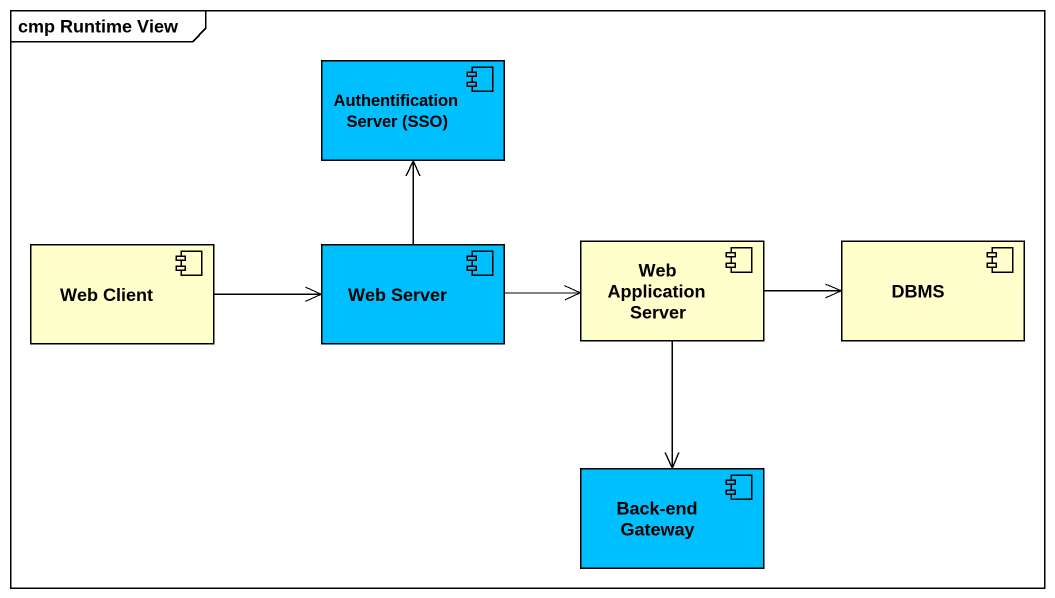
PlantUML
@startuml
mainframe cmp Runtime View
component "Authentification Server (SSO)" as Authentification_Server_SSO #00BFFF
component "Web Client" as Web_Client
component "Web Server" as Web_Server #00BFFF
component "Web Application Server" as Web_Application_Server
component DBMS
component "Back-end Gateway" as Back_end_Gateway #00BFFF
Web_Client -right-> Web_Server
Web_Server -up-> Authentification_Server_SSO
Web_Server -right-> Web_Application_Server
Web_Application_Server -right-> DBMS
Web_Application_Server --> Back_end_Gateway
@enduml
